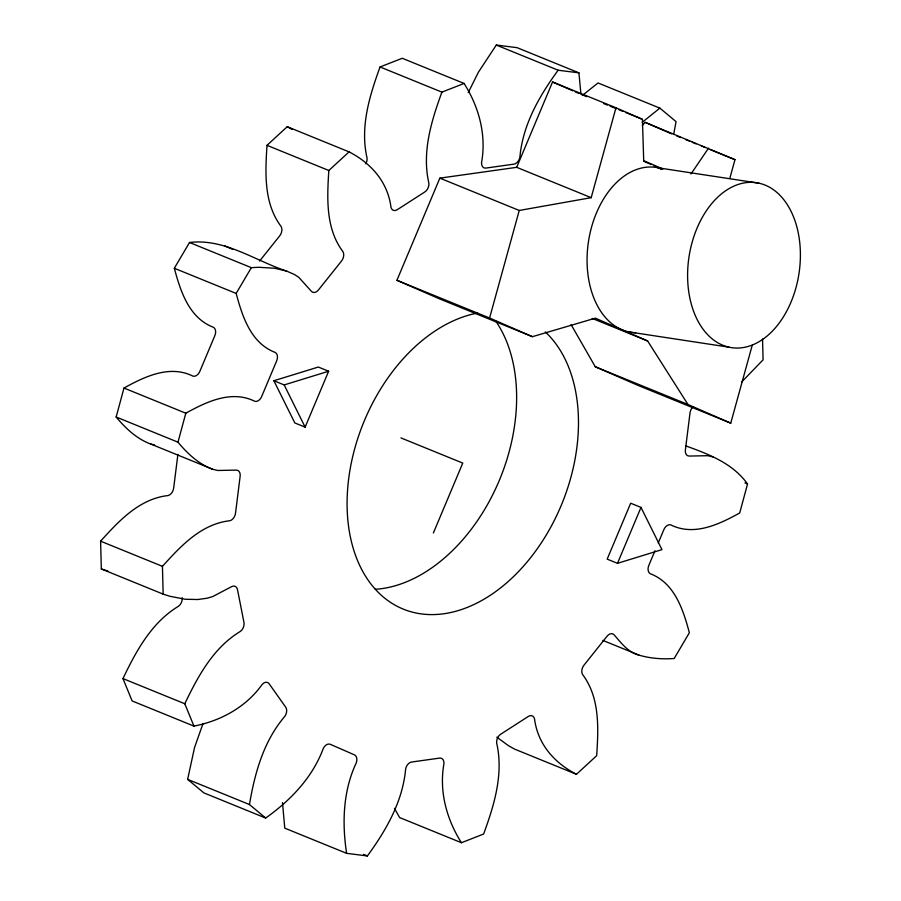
<?xml version="1.0" encoding="UTF-8"?>
<svg xmlns="http://www.w3.org/2000/svg" width="901" height="901" viewBox="0 0 901 901"><rect width="100%" height="100%" fill="white"/><g stroke="black" fill="none" stroke-linecap="round" stroke-linejoin="round"><path stroke-width="1.35" d="M580.931 94.256L578.926 72.846L558.136 70.222C539.316 95.968 522.76 124.755 519.888 157.168A7.14 4.854 -67.8 0 1 513.525 164.196L486.36 168.014A7.14 4.854 -67.8 0 1 481.551 162.574C486.596 134.936 478.904 106.859 464.094 83.455L441.895 92.127C431.342 121.038 421.747 152.201 428.865 183.14A7.14 4.854 -67.8 0 1 424.439 192.195L397.623 209.46A7.14 4.854 -67.8 0 1 391.023 207.5C387.835 182.092 371.257 163.272 349.07 151.875L287.239 126.703L267 145.331C265.243 172.823 263.633 203.288 281.168 226.568A7.14 4.854 -67.8 0 1 279.366 236.265L259.556 261.099M349.07 151.875L328.831 170.503C327.074 197.995 325.464 228.46 342.999 251.739A7.14 4.854 -67.8 0 1 341.197 261.436L318.796 289.514A7.14 4.854 -67.8 0 1 311.419 291.338L298.895 277.44L294.526 274.535L286.574 271.066C254.769 260.603 224.552 238.224 189.514 242.493L174.332 268.261C180.504 291.248 189.019 318.053 213.548 327.333A7.14 4.854 -67.8 0 1 214.618 336.208L200.067 370.818A7.14 4.854 -67.8 0 1 193.017 376.156C169.76 364.511 144.599 376.641 123.978 388.038L116.15 417.005C125.577 428.335 136.772 438.933 150.839 444.08L212.67 469.252L217.749 470.48L236.265 470.108A7.14 4.854 -67.8 0 1 240.071 476.809L235.578 512.68A7.14 4.854 -67.8 0 1 229.935 520.722C201.227 523.875 180.696 546.152 162.439 566.346L163.16 594.119L169.816 596.259L185.291 599.266L197.86 599.514L207.084 598.219L212.692 596.575L231.647 586.641A7.14 4.854 -67.8 0 1 237.594 590.144L243.844 621.825A7.14 4.854 -67.8 0 1 240.466 631.331C213.391 647.605 197.995 676.189 184.795 703.76L193.952 726.105C220.835 720.879 246.164 707.048 262.214 684.366A7.14 4.854 -67.8 0 1 269.399 684.141L285.437 706.801A7.14 4.854 -67.8 0 1 284.84 716.34C263.633 741.061 254.758 773.092 249.464 804.537L265.671 818.04C290.584 800.403 312.546 777.484 323.313 748.393A7.14 4.854 -67.8 0 1 330.644 744.474L354.025 754.678A7.14 4.854 -67.8 0 1 356.3 762.787C342.977 791.033 341.986 822.951 346.603 853.326L367.383 855.95C386.202 830.204 402.758 801.417 405.63 769.003A7.14 4.854 -67.8 0 1 411.994 761.976L439.17 758.158A7.14 4.854 -67.8 0 1 443.968 763.597C438.922 791.236 446.626 819.313 461.425 842.717L483.623 834.044C494.187 805.134 503.772 773.97 496.654 743.032A7.14 4.854 -67.8 0 1 501.08 733.977L527.907 716.712A7.14 4.854 -67.8 0 1 534.496 718.671C537.683 744.08 554.273 762.899 576.46 774.297L596.687 755.669C598.455 728.177 600.055 697.712 582.519 674.432A7.14 4.854 -67.8 0 1 584.332 664.735L606.722 636.658A7.14 4.854 -67.8 0 1 614.11 634.833C621.24 642.931 627.884 652.279 638.944 655.106C650.342 658.507 662.348 659.329 674.185 658.507L689.366 632.739C683.195 609.752 674.68 582.947 650.15 573.667A7.14 4.854 -67.8 0 1 649.08 564.792L655.004 550.691M177.891 454.397L173.747 487.509A7.14 4.854 -67.8 0 1 168.104 495.55C139.396 498.704 118.864 520.981 100.608 541.174L101.329 568.948L163.16 594.119M265.671 818.04L203.84 792.869L187.633 779.365L194.56 747.458L203.04 723.48M673.723 134.103L676.065 121.635L659.859 108.131L598.027 82.96L582.474 95.36M212.67 469.252C198.603 464.105 187.408 453.507 177.981 442.177L185.809 413.21C206.419 401.812 231.58 389.683 254.848 401.328A7.14 4.854 -67.8 0 0 261.898 395.99L276.449 361.38A7.14 4.854 -67.8 0 0 275.368 352.505C250.838 343.225 242.335 316.42 236.163 293.433L251.345 267.665L258.688 267.282L274.704 268.25L286.574 271.066M685.807 445.905C708.715 454.194 732.828 463.305 747.537 483.995L739.71 512.962C719.099 524.359 693.939 536.489 670.682 524.844A7.14 4.854 -67.8 0 0 663.632 530.182L658.237 542.999M532.401 336.681L489.592 318.019L519.246 210.462L591.191 197.668L615.969 107.793L552.561 81.98L516.678 167.327L439.857 178.139L396.924 280.29L439.722 298.952L532.401 336.681L595.347 318.177L647.616 340.972L687.959 404.493L730.756 423.155L752.256 345.184M729.799 178.454L734.968 159.668L645.116 122.333L642.345 125.498M464.094 83.455L402.263 58.283L380.064 66.956C369.511 95.866 359.916 127.03 367.034 157.968A7.14 4.854 -67.8 0 1 365.761 163.779M305.135 427.142L328.64 371.235L318.335 367.045L273.87 380.729L294.83 422.952L305.135 427.142L284.175 384.93L273.87 380.729M468.227 92.634L478.42 72.181L496.305 45.05L517.095 47.674L578.926 72.846M433.381 532.975L462.765 463.091L400.934 437.909M617.489 563.328L640.994 507.421L630.689 503.22L607.184 559.127L617.489 563.328L661.965 549.633L640.994 507.421M193.952 726.105L132.12 700.933L122.964 678.588C136.164 651.018 151.559 622.433 178.635 606.159A7.14 4.854 -67.8 0 0 182.216 597.701M690.977 173.994L708.524 148.147M741.669 381.979L763.079 359.826L762.539 339.001M642.21 122.311L659.859 108.131M284.175 384.93L328.64 371.235M658.473 167.868L759.002 183.196A83.399 55.614 -81.3 0 1 783.566 316.611A83.399 55.614 -81.3 0 1 689.4 295.753A83.399 55.614 -81.3 0 1 759.002 183.196M628.459 331.85L728.988 347.178M712.86 456.92L707.769 455.692L689.254 456.064A7.14 4.854 -67.8 0 1 685.458 449.362L689.952 413.491A7.14 4.854 -67.8 0 1 692.925 407.004M150.839 444.08L154.657 445.004M101.329 568.948L107.985 571.088M496.305 45.05L558.136 70.222M581.596 94.56L586.765 96.666M603.591 103.514L607.477 105.09M610.067 106.149L616.532 108.784M619.122 109.832L623.008 111.42M625.587 112.467L642.413 119.315L643.708 160.671L662.888 169.028M676.741 135.961L680.615 137.549M685.796 139.655L689.682 141.232M692.272 142.29L696.146 143.867M701.327 145.973L705.213 147.55M710.382 149.667L734.968 159.668M657.595 167.586L661.435 169.14M380.064 66.956L441.895 92.127M516.678 167.327L591.191 197.668M439.857 178.139L519.246 210.462M267 145.331L328.831 170.503M592.216 318.413L647.616 340.972M396.924 280.29L489.592 318.019M571.076 324.585L595.279 366.763L687.959 404.493M730.756 423.155L638.088 385.425L595.279 366.763M189.514 242.493L251.345 267.665M744.969 482.936L747.537 483.995M174.332 268.261L236.163 293.433M123.978 388.038L185.809 413.21M116.15 417.005L177.981 442.177M602.882 640.42L638.944 655.106M100.608 541.174L162.439 566.346M576.46 774.297L514.629 749.125L508.502 745.701L496.766 737.153M122.964 678.588L184.795 703.76M461.425 842.717L399.594 817.545L394.458 808.332M187.633 779.365L249.464 804.537M363.52 854.373L367.383 855.95M346.603 853.326L284.772 828.154L282.497 802.6M615.969 107.793L642.413 119.315M552.561 81.98L572.709 90.764M575.221 91.857L579.005 93.501M645.116 122.333L671.56 133.855M643.551 161.2L651.209 164.534M653.766 165.649L661.435 168.994M224.743 245.894L232.695 249.363M287.239 126.703L292.138 129.44M635.678 332.717A83.399 55.614 -81.3 0 1 588.635 240.499A83.399 55.614 -81.3 0 1 661.998 168.836M545.308 331.917A157.698 107.14 -67.8 0 1 515.642 574.5A157.698 107.14 -67.8 0 1 348.811 528.087A157.698 107.14 -67.8 0 1 477.541 313.064M495.708 321.049A157.698 107.14 -67.8 0 1 496.947 485.83A157.698 107.14 -67.8 0 1 375.312 589.288"/></g></svg>
